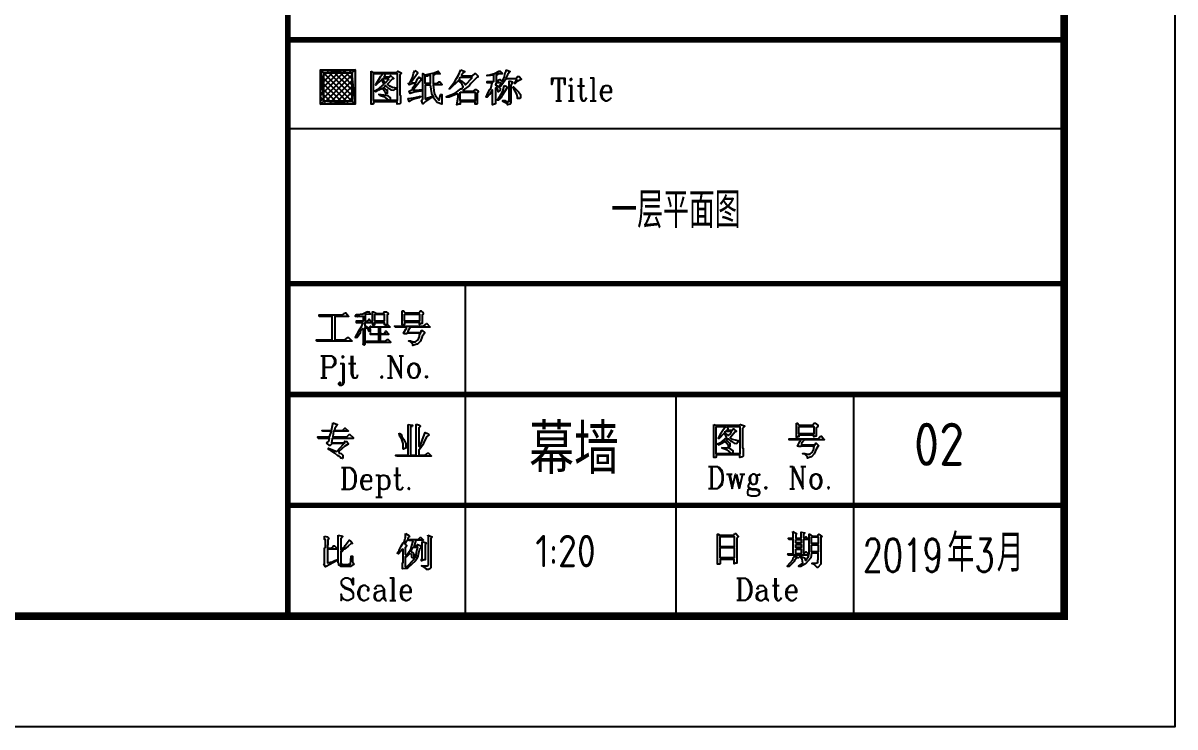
# Model space of a CAD drawing. Extents: x 74607 to 188346, y 27287 to 39167.
# Drawn here: x 114469 to 116547, y 27287 to 28558 of the extents above; entities that cross this region are included whole.
import ezdxf
from ezdxf.enums import TextEntityAlignment as Align

# ---------------------------------------------------------------- set-up
doc = ezdxf.new("R2010")
doc.units = 0
doc.header["$LTSCALE"] = 1000
doc.header["$MEASUREMENT"] = 0
doc.linetypes.add('DASHED2', pattern=[0.375, 0.25, -0.125])
doc.layers.add('DIM_LEAD', color=3, linetype='Continuous')
doc.layers.add('龙骨虚线', color=165, linetype='DASHED2')
doc.styles.add('_TCH_DIM', font='SIMPLEX', dxfattribs={"bigfont": 'GBCBIG'})
doc.styles.get("Standard").update_dxf_attribs({"font": 'gbenor.shx', "bigfont": 'gbcbig.shx'})
doc.styles.add('standard1', font='romans.shx', dxfattribs={"width": 0.8, "bigfont": 'hztxt.shx'})

# ---------------------------------------------------------------- blocks, each defined once
blk = doc.blocks.new('A1')
at = {"linetype": 'Continuous'}
for points in [[(-73.93, 59.3), (-76.75, 59.03), (-77.05, 59.3)], [(-76.75, 59.03), (-77.05, 59.3), (-76.75, 56.47)], [(-77.05, 59.3), (-76.75, 56.47), (-77.05, 56.18)], [(-74.22, 59.03), (-73.93, 59.3), (-76.75, 59.03)], [(-73.93, 56.18), (-74.22, 59.03), (-73.93, 59.3)], [(-74.22, 56.47), (-73.93, 56.18), (-74.22, 59.03)], [(-76.75, 56.47), (-77.05, 56.18), (-74.22, 56.47)], [(-77.05, 56.18), (-74.22, 56.47), (-73.93, 56.18)]]:
    blk.add_hatch(color=94, dxfattribs=at).paths.add_polyline_path(points)
at = {"color": 94, "linetype": 'Continuous'}
for p, q in [((-77.05, 56.47), (-74.35, 59.18)), ((-77.05, 56.97), (-74.85, 59.18)), ((-77.05, 57.45), (-75.32, 59.18)), ((-77.05, 57.95), (-75.82, 59.18)), ((-77.05, 58.47), (-76.32, 59.18)), ((-77.05, 58.97), (-76.85, 59.18)), ((-74.6, 56.35), (-77.05, 58.8)), ((-75.07, 56.35), (-77.05, 58.3)), ((-74.22, 56.47), (-76.93, 59.18)), ((-76.68, 56.35), (-74.22, 58.8)), ((-74.22, 56.97), (-76.43, 59.18)), ((-76.18, 56.35), (-74.22, 58.3)), ((-74.22, 57.5), (-75.93, 59.18)), ((-74.22, 57.95), (-75.4, 59.18)), ((-74.22, 58.47), (-74.9, 59.18)), ((-74.22, 58.97), (-74.4, 59.18)), ((-55.62, 58.54), (-55.62, 56.51)), ((-55.53, 58.54), (-55.53, 56.51)), ((-52.47, 58.54), (-52.47, 56.51)), ((-75.57, 56.35), (-77.05, 57.78)), ((-76.07, 56.35), (-77.05, 57.32)), ((-75.65, 56.35), (-74.22, 57.78)), ((-75.15, 56.35), (-74.22, 57.28)), ((-54.47, 57.86), (-54.47, 56.51)), ((-53.88, 57.86), (-53.25, 57.86)), ((-76.6, 56.35), (-77.05, 56.82)), ((-74.65, 56.35), (-74.22, 56.78)), ((-55.82, 56.51), (-55.32, 56.51)), ((-54.68, 56.51), (-54.18, 56.51)), ((-52.75, 56.51), (-52.2, 56.51)), ((-80, 54), (-10, 54)), ((-64, 40), (-64, 10)), ((-76.8, 33.5), (-76.8, 31.5)), ((-76.72, 33.5), (-76.72, 31.5)), ((-71, 33.5), (-70.7, 33.5)), ((-70.75, 33.5), (-70.75, 31.5)), ((-70.7, 33.5), (-69.78, 31.68)), ((-69.97, 33.5), (-69.57, 33.5)), ((-75.28, 32.8), (-74.95, 32.8)), ((-74.53, 32.8), (-73.88, 32.8)), ((-77.03, 31.5), (-76.47, 31.5)), ((-71, 31.5), (-70.55, 31.5)), ((-45, 30), (-45, 10)), ((-29, 30), (-29, 10)), ((-74.95, 23.4), (-74.95, 21.43)), ((-74.85, 23.4), (-74.85, 21.43)), ((-41.82, 23.5), (-41.82, 21.5)), ((-41.75, 23.5), (-41.75, 21.5)), ((-34.72, 23.5), (-34.43, 23.5)), ((-34.5, 23.5), (-34.5, 21.5)), ((-34.43, 23.5), (-33.55, 21.68)), ((-33.75, 23.5), (-33.28, 23.5)), ((-72.05, 22.72), (-71.72, 22.72)), ((-71.8, 22.72), (-71.8, 20.75)), ((-71.72, 22.72), (-71.72, 20.75)), ((-70.45, 22.72), (-69.82, 22.72)), ((-40.45, 22.82), (-39.93, 22.82)), ((-40.22, 22.82), (-39.93, 21.5)), ((-40.15, 22.82), (-39.93, 21.8)), ((-39.55, 22.82), (-39.3, 21.8)), ((-39, 22.82), (-39.3, 21.5)), ((-39.25, 22.82), (-38.8, 22.82)), ((-34.72, 21.5), (-34.3, 21.5)), ((-72.05, 20.75), (-71.5, 20.75)), ((-70.55, 13.43), (-70.55, 11.4)), ((-39.3, 13.43), (-39.3, 11.4)), ((-39.2, 13.43), (-39.2, 11.4)), ((-36.3, 12.75), (-35.7, 12.75)), ((-70.8, 11.4), (-70.25, 11.4)), ((-80, 10), (-10, 10))]:
    blk.add_line(p, q, dxfattribs=at)
blk.add_lwpolyline([(-841, 0), (-841, 594), (0, 594), (0, 0)], close=True, dxfattribs=at)
at = {"color": 94, "linetype": 'Continuous', "const_width": 0.7}
blk.add_lwpolyline([(-816, 10), (-816, 584), (-10, 584), (-10, 10)], close=True, dxfattribs=at)
at = {"color": 94, "linetype": 'Continuous', "const_width": 0.5}
for points in [[(-80, 10), (-80, 584)], [(-10, 10), (-10, 584)], [(-80, 62), (-10, 62)], [(-80, 40), (-10, 40)], [(-80, 30), (-10, 30)], [(-80, 20), (-10, 20)]]:
    blk.add_lwpolyline(points, dxfattribs=at)
at = {"color": 94, "linetype": 'Continuous'}
for points in [[(-73.93, 59.3), (-76.75, 59.03), (-77.05, 59.3), (-73.93, 59.3)], [(-76.75, 59.03), (-77.05, 59.3), (-76.75, 56.47), (-76.75, 59.03)], [(-77.05, 59.3), (-76.75, 56.47), (-77.05, 56.18), (-77.05, 59.3)], [(-74.22, 59.03), (-73.93, 59.3), (-76.75, 59.03), (-74.22, 59.03)], [(-73.93, 56.18), (-74.22, 59.03), (-73.93, 59.3), (-73.93, 56.18)], [(-68.55, 59.22), (-68.3, 59.05), (-68.32, 58.97), (-68.85, 58.2), (-68.75, 58.12), (-68.47, 58.12), (-68.3, 58.47), (-68.18, 58.62), (-67.93, 58.47), (-67.82, 58.5), (-67.82, 58.97), (-67.62, 58.85), (-66.8, 59.03), (-66.43, 59.18), (-66.25, 58.93), (-66.68, 58.93), (-66.78, 58.85), (-66.9, 58.85), (-66.9, 58.05), (-66.53, 58.05), (-66.35, 58.2), (-66.3, 58.2), (-66.1, 58), (-66.1, 57.93), (-66.9, 57.93), (-66.8, 57.2), (-66.68, 56.95), (-66.35, 56.55), (-66.22, 57.07), (-66.12, 57.07), (-66.12, 56.35), (-66.1, 56.18), (-66.53, 56.35), (-66.85, 56.78), (-66.85, 56.9), (-66.97, 56.9), (-67.03, 56.78), (-67.2, 56.72), (-67.57, 56.43), (-67.78, 56.22), (-67.82, 56.22), (-67.95, 56.53), (-67.82, 56.68), (-67.82, 57.5), (-67.82, 58.3), (-67.82, 58.43), (-67.95, 58.43), (-68.68, 57.53), (-68.68, 57.45), (-68.18, 57.45), (-68.12, 57.5), (-67.95, 57.5), (-68, 57.38), (-68.6, 57.28), (-68.97, 57.15), (-69.05, 57.38), (-68.75, 57.53), (-68.72, 57.7), (-68.5, 58), (-68.55, 58.05), (-68.72, 58.05), (-69.05, 57.93), (-69.15, 58.07), (-69.1, 58.07), (-68.93, 58.25), (-68.75, 58.6), (-68.68, 58.97), (-68.55, 59.22)], [(-64.4, 59.3), (-64.05, 59.15), (-64.15, 59.05), (-64.35, 58.8), (-64.28, 58.75), (-63.47, 58.75), (-63.35, 58.75), (-63.12, 58.97), (-63.07, 58.97), (-62.88, 58.75), (-62.88, 58.62), (-62.93, 58.62), (-63.5, 58.05), (-63.62, 57.88), (-64.2, 57.45), (-64.15, 57.38), (-63.3, 57.38), (-63.25, 57.38), (-63.07, 57.53), (-63.05, 57.53), (-62.82, 57.38), (-62.82, 57.28), (-62.93, 57.15), (-62.93, 56.35), (-62.93, 56.22), (-62.95, 56.18), (-63.12, 56.18), (-63.12, 56.4), (-63.97, 56.4), (-64.45, 56.4), (-64.45, 56.18), (-64.57, 56.18), (-64.75, 56.12), (-64.65, 56.82), (-64.65, 57.1), (-64.78, 57.1), (-65.45, 56.82), (-65.68, 56.82), (-65.68, 56.9), (-64.9, 57.2), (-64.4, 57.57), (-64.35, 57.57), (-64.2, 57.75), (-64.28, 58), (-64.6, 58.3), (-64.65, 58.3), (-65.38, 57.57), (-65.45, 57.57), (-64.95, 58.25), (-64.78, 58.5), (-64.6, 58.8), (-64.4, 59.3)], [(-60.32, 59.3), (-59.95, 59.15), (-60.05, 59.05), (-60.2, 58.85), (-60.3, 58.6), (-60.25, 58.5), (-59.4, 58.5), (-59.28, 58.68), (-59.15, 58.68), (-58.95, 58.47), (-58.95, 58.43), (-59.32, 58.25), (-59.35, 58.2), (-59.5, 58.05), (-59.57, 58.07), (-59.35, 58.43), (-59.4, 58.47), (-60.25, 58.47), (-60.3, 58.47), (-60.8, 57.82), (-60.88, 57.88), (-60.85, 57.93), (-60.72, 58.07), (-60.8, 58.12), (-61.22, 58.12), (-61.28, 57.93), (-60.97, 57.75), (-60.85, 57.65), (-60.85, 57.45), (-61.03, 57.32), (-61.05, 57.53), (-61.22, 57.7), (-61.28, 57.65), (-61.28, 56.82), (-61.28, 56.22), (-61.35, 56.18), (-61.53, 56.12), (-61.53, 56.95), (-61.53, 57.45), (-61.57, 57.5), (-61.82, 57.07), (-62.03, 56.82), (-62.12, 56.82), (-61.95, 57.2), (-61.78, 57.53), (-61.65, 57.7), (-61.57, 58.12), (-62.03, 58.12), (-62.03, 58.25), (-61.43, 58.25), (-61.43, 58.8), (-62.03, 58.75), (-62.03, 58.8), (-61.9, 58.8), (-61.35, 58.97), (-60.97, 59.18), (-60.85, 59.18), (-60.72, 59.05), (-60.68, 58.93), (-61.05, 58.93), (-61.1, 58.85), (-61.22, 58.85), (-61.22, 58.25), (-61.05, 58.25), (-60.97, 58.38), (-60.88, 58.43), (-60.68, 58.25), (-60.45, 58.62), (-60.43, 58.93), (-60.3, 59.18), (-60.32, 59.3)], [(-74.22, 56.47), (-73.93, 56.18), (-74.22, 59.03), (-74.22, 56.47)], [(-72.47, 59.18), (-72.28, 59.05), (-71.47, 59.05), (-70.62, 59.05), (-70.2, 59.05), (-70.07, 59.18), (-69.78, 59.03), (-69.78, 58.97), (-69.9, 58.8), (-69.9, 58), (-69.9, 57.15), (-69.9, 57.07), (-69.85, 56.97), (-69.85, 56.28), (-69.9, 56.22), (-70.15, 56.18), (-70.15, 56.4), (-70.95, 56.4), (-71.78, 56.4), (-72.28, 56.4), (-72.28, 56.22), (-72.32, 56.18), (-72.47, 56.18), (-72.47, 59.15), (-72.47, 59.18)], [(-72.28, 58.97), (-71.5, 58.97), (-71.5, 58.85), (-71.65, 58.68), (-71.9, 58.25), (-72.1, 57.93), (-72.03, 57.93), (-71.55, 58.38), (-71.35, 58), (-71.93, 57.5), (-72.15, 57.38), (-72.05, 57.32), (-71.78, 57.5), (-71.47, 57.65), (-71.22, 57.32), (-71.18, 57.15), (-71, 57.2), (-71, 57.45), (-71.1, 57.45), (-71.35, 57.7), (-71.18, 57.88), (-70.95, 57.65), (-70.93, 57.65), (-70.7, 57.5), (-70.45, 57.45), (-70.32, 57.57), (-70.15, 57.57), (-70.15, 56.78), (-70.15, 56.53), (-70.75, 56.53), (-70.8, 56.55), (-70.75, 56.6), (-70.75, 56.78), (-70.95, 56.95), (-71.12, 56.97), (-71.78, 57.07), (-71.68, 56.97), (-71.35, 56.9), (-70.93, 56.55), (-70.95, 56.53), (-71.78, 56.53), (-72.28, 56.53), (-72.28, 57.32), (-72.28, 58.12), (-72.28, 58.93), (-72.28, 58.97)], [(-71.47, 58.5), (-70.95, 58.5), (-70.93, 58.47), (-70.95, 58.38), (-71.18, 58.12), (-71.22, 58.12), (-71.47, 58.43), (-71.47, 58.5)], [(-71.22, 58.97), (-70.4, 58.97), (-70.15, 58.97), (-70.15, 58.12), (-70.15, 57.65), (-70.55, 57.7), (-70.8, 57.82), (-71, 58), (-70.57, 58.47), (-70.45, 58.5), (-70.7, 58.75), (-70.75, 58.75), (-70.82, 58.62), (-71.3, 58.62), (-71.22, 58.8), (-71.3, 58.93), (-71.22, 58.97)], [(-67.28, 58.8), (-67.15, 58.8), (-67.15, 58.05), (-67.62, 58.05), (-67.62, 58.75), (-67.38, 58.75), (-67.28, 58.8)], [(-64.4, 58.62), (-63.6, 58.62), (-63.43, 58.62), (-63.43, 58.5), (-63.97, 57.93), (-64.03, 58.05), (-64.28, 58.25), (-64.45, 58.3), (-64.53, 58.47), (-64.45, 58.6), (-64.4, 58.62)], [(-60.05, 58.3), (-59.75, 58.2), (-59.88, 57.88), (-59.88, 57.07), (-59.88, 56.28), (-59.95, 56.18), (-60.2, 56.12), (-60.2, 56.28), (-60.3, 56.28), (-60.6, 56.43), (-60.6, 56.53), (-60.43, 56.53), (-60.32, 56.43), (-60.05, 56.43), (-60.05, 57.28), (-60.05, 58.07), (-60.05, 58.25), (-60.05, 58.3)], [(-56.07, 58.54), (-56.18, 57.96), (-56.18, 58.54), (-55.03, 58.54), (-55.03, 57.96), (-55.07, 58.54)], [(-54.47, 58.54), (-54.55, 58.41), (-54.47, 58.34), (-54.4, 58.41), (-54.47, 58.54)], [(-53.62, 58.54), (-53.62, 56.89), (-53.55, 56.64), (-53.43, 56.51), (-53.25, 56.51), (-53.12, 56.64), (-53.03, 56.81)], [(-53.55, 58.54), (-53.55, 56.89), (-53.5, 56.64), (-53.43, 56.51)], [(-52.4, 56.51), (-52.4, 58.54), (-52.75, 58.54)], [(-67.62, 57.93), (-67.15, 57.93), (-67.03, 57.15), (-66.9, 56.95), (-66.97, 56.9)], [(-67.62, 57.93), (-67.62, 57.1), (-67.62, 56.68), (-67.53, 56.68), (-67.38, 56.78), (-67.03, 56.9), (-66.97, 56.9)], [(-64.45, 57.28), (-63.62, 57.28), (-63.12, 57.28), (-63.12, 56.53), (-63.97, 56.53), (-64.45, 56.53), (-64.45, 57.2), (-64.45, 57.28)], [(-60.5, 57.88), (-60.32, 57.82), (-60.2, 57.7), (-60.25, 57.65), (-60.68, 56.97), (-60.8, 56.78), (-61.03, 56.55), (-61.1, 56.55), (-60.88, 56.9), (-60.62, 57.38), (-60.5, 57.82), (-60.5, 57.88)], [(-59.7, 57.75), (-59.65, 57.75), (-59.2, 57.32), (-59.03, 57.07), (-59.03, 56.78), (-59.1, 56.72), (-59.28, 56.72), (-59.28, 56.82), (-59.35, 57.1), (-59.5, 57.38), (-59.7, 57.75)], [(-54.4, 56.51), (-54.4, 57.86), (-54.68, 57.86)], [(-51.72, 57.29), (-50.82, 57.29), (-50.82, 57.49), (-50.88, 57.66), (-50.95, 57.79), (-51.12, 57.86), (-51.35, 57.86), (-51.6, 57.79), (-51.72, 57.56), (-51.8, 57.29), (-51.8, 57.11), (-51.72, 56.81), (-51.6, 56.64), (-51.35, 56.51), (-51.22, 56.51), (-50.95, 56.64), (-50.82, 56.81)], [(-51.35, 57.86), (-51.5, 57.79), (-51.65, 57.56), (-51.72, 57.29), (-51.72, 57.11), (-51.65, 56.81), (-51.5, 56.64), (-51.35, 56.51)], [(-50.88, 57.29), (-50.88, 57.56), (-50.95, 57.79)], [(-76.75, 56.47), (-77.05, 56.18), (-74.22, 56.47), (-76.75, 56.47)], [(-77.05, 56.18), (-74.22, 56.47), (-73.93, 56.18), (-77.05, 56.18)], [(-68.07, 56.95), (-68, 56.9), (-68.18, 56.78), (-68.55, 56.68), (-68.88, 56.55), (-69.05, 56.43), (-69.15, 56.72), (-68.68, 56.78), (-68.12, 56.9), (-68.07, 56.95)], [(-72.82, 37.47), (-73.25, 37.25), (-73.75, 37.18), (-73.85, 37.18), (-73.93, 37.07), (-73.75, 37.05), (-73.68, 37.07), (-73.3, 37.07), (-73.2, 37.07), (-73.2, 36.62), (-73.85, 36.62), (-73.85, 36.5), (-73.3, 36.5), (-73.25, 36.45), (-73.45, 35.97), (-73.62, 35.7), (-73.93, 35.18), (-73.85, 35.15), (-73.75, 35.18), (-73.45, 35.6), (-73.43, 35.78), (-73.25, 35.95), (-73.2, 35.9), (-73.2, 35.1), (-73.2, 34.6), (-73.25, 34.55), (-73.12, 34.45), (-73.03, 34.55), (-73.03, 35.35), (-73.03, 35.97), (-73, 36.07), (-72.75, 35.85), (-72.75, 35.78), (-72.7, 35.7), (-72.53, 35.72), (-72.53, 35.9), (-73.03, 36.15), (-73.03, 36.5), (-72.35, 36.5), (-72.35, 36.28), (-72.22, 36.28), (-72.15, 36.32), (-72.15, 36.5), (-71.35, 36.5), (-71.3, 36.5), (-71.3, 36.32), (-71.18, 36.32), (-71.05, 36.32)], [(-72.88, 37.47), (-72.65, 37.47), (-72.65, 37.43), (-72.53, 37.25), (-73.03, 37.22), (-73.03, 36.62), (-72.82, 36.62), (-72.7, 36.7), (-72.65, 36.8), (-72.45, 36.53), (-72.35, 36.62), (-72.35, 37.43), (-72.35, 37.47), (-72.28, 37.47), (-71.97, 37.3), (-71.38, 37.3), (-71.3, 37.43), (-71.3, 37.47), (-71.12, 37.47), (-70.95, 37.3), (-70.95, 37.25), (-71.05, 37.18), (-71.05, 36.32), (-71, 36.32), (-70.8, 36.1), (-70.8, 36.07), (-71.6, 36.07), (-71.68, 36.07), (-71.68, 35.55), (-71.55, 35.47), (-71.35, 35.47), (-71.22, 35.55), (-71.18, 35.7), (-71.12, 35.7), (-70.93, 35.47), (-70.93, 35.4), (-71.68, 35.4), (-71.68, 34.8), (-71.18, 34.8), (-71, 34.97), (-70.95, 34.97), (-70.75, 34.75), (-70.75, 34.68), (-71.55, 34.68), (-72.35, 34.68), (-72.88, 34.68), (-72.88, 34.8), (-72.05, 34.8), (-71.8, 34.8), (-71.8, 35.4), (-72.53, 35.4), (-72.53, 35.53), (-72.35, 35.47), (-71.8, 35.47), (-71.8, 36.07), (-72.53, 36.07), (-72.6, 36.1), (-72.53, 36.15), (-72.47, 36.1), (-71.68, 36.1), (-71.22, 36.1), (-71.05, 36.28), (-71.05, 36.32)], [(-69.7, 37.55), (-69.57, 37.55), (-69.43, 37.38), (-68.6, 37.38), (-68.2, 37.38), (-68.05, 37.55), (-68, 37.55), (-67.78, 37.38), (-67.78, 37.25), (-67.88, 37.18), (-67.88, 36.4), (-67.95, 36.4), (-68.12, 36.32), (-68.12, 36.5), (-68.93, 36.5), (-69.47, 36.5), (-69.47, 36.32), (-69.53, 36.32), (-69.7, 36.28), (-69.7, 37.07), (-69.7, 37.47), (-69.7, 37.55)], [(-74.85, 37.38), (-74.78, 37.38), (-74.53, 37.07), (-74.53, 37.05), (-75.32, 37.05), (-75.75, 37.05), (-75.75, 36.25), (-75.75, 35.4), (-75.75, 34.93), (-74.95, 34.93), (-74.85, 34.93), (-74.6, 35.15), (-74.53, 35.15), (-74.22, 34.85), (-74.22, 34.8), (-77.35, 34.8), (-77.4, 34.85), (-77.4, 34.93), (-76.6, 34.93), (-76, 34.93), (-76, 35.72), (-76, 36.53), (-76, 37.05), (-76.8, 37.05), (-77.15, 37.05), (-77.18, 37.07), (-77.18, 37.18), (-76.38, 37.18), (-75.53, 37.18), (-75.07, 37.18), (-74.9, 37.3), (-74.85, 37.38)], [(-72.15, 37.25), (-71.35, 37.25), (-71.3, 37.25), (-71.3, 36.62), (-72.1, 36.62), (-72.15, 36.62), (-72.15, 37.22), (-72.15, 37.25)], [(-67.5, 36.4), (-67.45, 36.4), (-67.2, 36.1), (-67.2, 36.07), (-68, 36.07), (-68.8, 36.07), (-68.97, 36.07), (-69.18, 35.72), (-69.18, 35.6), (-68.38, 35.6), (-68, 35.6), (-67.95, 35.78), (-67.88, 35.78), (-67.65, 35.55), (-67.88, 35.22), (-68.05, 34.8), (-68.32, 34.55), (-68.38, 34.55), (-68.72, 34.43), (-68.72, 34.55), (-68.93, 34.75), (-69.1, 34.8), (-69.1, 34.85), (-68.93, 34.85), (-68.72, 34.75), (-68.5, 34.75), (-68.43, 34.8), (-68.25, 34.93), (-68.12, 35.22), (-68.12, 35.4), (-68.05, 35.47), (-68.12, 35.53), (-68.93, 35.53), (-69.28, 35.53), (-69.3, 35.47), (-69.47, 35.47), (-69.57, 35.53), (-69.35, 35.9), (-69.3, 35.97), (-69.35, 36.07), (-70.2, 36.07), (-70.28, 36.07), (-70.38, 36.15), (-67.75, 36.15), (-67.57, 36.32), (-67.5, 36.4)], [(-69.47, 37.25), (-68.68, 37.25), (-68.12, 37.25), (-68.12, 36.62), (-68.93, 36.62), (-69.47, 36.62), (-69.47, 37.22), (-69.47, 37.25)], [(-77.03, 33.5), (-76.07, 33.5), (-75.88, 33.4), (-75.78, 33.32), (-75.7, 33.1), (-75.7, 32.8), (-75.78, 32.65), (-75.88, 32.55), (-76.07, 32.43), (-76.72, 32.43)], [(-76.07, 33.5), (-75.95, 33.4), (-75.88, 33.32), (-75.78, 33.1), (-75.78, 32.8), (-75.88, 32.65), (-75.95, 32.55), (-76.07, 32.43)], [(-75.03, 33.5), (-75.1, 33.4), (-75.03, 33.32), (-74.95, 33.4), (-75.03, 33.5)], [(-74.28, 33.5), (-74.28, 31.88), (-74.18, 31.57), (-74.05, 31.5), (-73.88, 31.5), (-73.75, 31.57), (-73.68, 31.8)], [(-74.18, 33.5), (-74.18, 31.88), (-74.12, 31.57), (-74.05, 31.5)], [(-70.7, 33.32), (-69.78, 31.5), (-69.78, 33.5)], [(-74.95, 32.8), (-74.95, 31.12), (-75.03, 30.9), (-75.2, 30.82), (-75.32, 30.82), (-75.4, 30.9), (-75.4, 31.03), (-75.32, 31.12), (-75.28, 31.03), (-75.32, 30.9)], [(-75.03, 32.8), (-75.03, 31.12), (-75.1, 30.9), (-75.2, 30.82)], [(-68.72, 32.8), (-68.93, 32.72), (-69.1, 32.55), (-69.18, 32.25), (-69.18, 32.05), (-69.1, 31.8), (-68.93, 31.57), (-68.72, 31.5), (-68.55, 31.5), (-68.32, 31.57), (-68.18, 31.8), (-68.07, 32.05), (-68.07, 32.25), (-68.18, 32.55), (-68.32, 32.72), (-68.55, 32.8), (-68.72, 32.8), (-68.85, 32.72), (-69.03, 32.55), (-69.1, 32.25), (-69.1, 32.05), (-69.03, 31.8), (-68.85, 31.57), (-68.72, 31.5)], [(-68.55, 31.5), (-68.43, 31.57), (-68.25, 31.8), (-68.18, 32.05), (-68.18, 32.25), (-68.25, 32.55), (-68.43, 32.72), (-68.55, 32.8)], [(-71.5, 31.68), (-71.6, 31.57), (-71.5, 31.5), (-71.47, 31.57), (-71.5, 31.68)], [(-67.5, 31.68), (-67.57, 31.57), (-67.5, 31.5), (-67.4, 31.57), (-67.5, 31.68)], [(-75.93, 27.43), (-75.53, 27.3), (-75.75, 26.93), (-75.78, 26.85), (-75.75, 26.75), (-75.07, 26.75), (-74.85, 26.97), (-74.82, 26.97), (-74.55, 26.72), (-74.55, 26.68), (-75.38, 26.68), (-75.88, 26.68), (-75.95, 26.2), (-75.93, 26.18), (-75.07, 26.18), (-74.68, 26.18), (-74.47, 26.38), (-74.4, 26.38), (-74.1, 26.12), (-74.1, 26.03), (-74.95, 26.03), (-75.75, 26.03), (-76, 26.03), (-76.07, 25.65), (-75.22, 25.65), (-74.85, 25.65), (-74.85, 25.78), (-74.68, 25.75), (-74.55, 25.57), (-74.55, 25.53), (-74.85, 25.35), (-75.4, 24.85), (-75.38, 24.72), (-75.2, 24.68), (-75.03, 24.53), (-75.03, 24.25), (-75.07, 24.22), (-75.22, 24.25), (-75.22, 24.3), (-75.4, 24.47), (-75.5, 24.47), (-75.75, 24.72), (-76, 24.85), (-76.25, 25.03), (-76.32, 25.03), (-76.32, 25.15), (-75.57, 24.85), (-74.97, 25.53), (-75.03, 25.57), (-75.88, 25.57), (-76, 25.57), (-76.18, 25.4), (-76.25, 25.4), (-76.47, 25.62), (-76.47, 25.65), (-76.3, 25.78), (-76.25, 26.03), (-77.05, 26.03), (-77.22, 26.03), (-77.28, 26.12), (-77.28, 26.18), (-76.47, 26.18), (-76.25, 26.18), (-76.07, 26.68), (-76.85, 26.68), (-76.9, 26.72), (-76.9, 26.75), (-76.07, 26.75), (-75.93, 27.35), (-75.93, 27.43)], [(-69.15, 27.3), (-68.75, 27.22), (-68.8, 27.1), (-68.93, 27.1), (-68.93, 24.53), (-68.43, 24.53), (-68.43, 27.3), (-68.3, 27.3), (-68.12, 27.22), (-68.05, 27.15), (-68.2, 26.97), (-68.2, 26.18), (-68.2, 25.35), (-68.12, 25.28), (-68, 25.53), (-67.75, 26.18), (-67.62, 26.57), (-67.32, 26.45), (-67.28, 26.32), (-67.45, 26.2), (-67.62, 25.95), (-67.75, 25.62), (-67.82, 25.45), (-68, 25.2), (-68.2, 24.97), (-68.2, 24.53), (-67.62, 24.53), (-67.38, 24.72), (-67.32, 24.72), (-67.07, 24.47), (-67.07, 24.43), (-70.15, 24.43), (-70.25, 24.47), (-70.25, 24.53), (-69.4, 24.53), (-69.15, 24.53), (-69.15, 27.28), (-69.15, 27.3)], [(-41.57, 27.3), (-41.38, 27.22), (-40.57, 27.22), (-39.72, 27.22), (-39.3, 27.22), (-39.18, 27.3), (-38.82, 27.18), (-38.82, 27.1), (-39, 26.93), (-39, 26.12), (-39, 25.32), (-39, 25.2), (-38.95, 25.15), (-38.95, 24.43), (-39, 24.38), (-39.25, 24.3), (-39.25, 24.55), (-40.05, 24.55), (-40.85, 24.55), (-41.38, 24.55), (-41.38, 24.38), (-41.4, 24.3), (-41.57, 24.3), (-41.57, 27.28), (-41.57, 27.3)], [(-41.38, 27.1), (-40.6, 27.1), (-40.6, 27), (-40.7, 26.85), (-41, 26.38), (-41.2, 26.07), (-41.07, 26.07), (-40.65, 26.5), (-40.45, 26.12), (-41.03, 25.62), (-41.25, 25.53), (-41.15, 25.45), (-40.85, 25.62), (-40.57, 25.78), (-40.3, 25.45), (-40.28, 25.32), (-40.1, 25.35), (-40.1, 25.57), (-40.15, 25.57), (-40.45, 25.88), (-40.28, 26), (-40.05, 25.78), (-40.03, 25.78), (-39.75, 25.62), (-39.55, 25.57), (-39.38, 25.75), (-39.25, 25.75), (-39.25, 24.93), (-39.25, 24.65), (-39.85, 24.65), (-39.9, 24.68), (-39.85, 24.78), (-39.85, 24.93), (-40.05, 25.07), (-40.22, 25.15), (-40.85, 25.2), (-40.78, 25.15), (-40.45, 25.03), (-40.03, 24.68), (-40.05, 24.65), (-40.85, 24.65), (-41.38, 24.65), (-41.38, 25.45), (-41.38, 26.3), (-41.38, 27.05), (-41.38, 27.1)], [(-40.3, 27.1), (-39.5, 27.1), (-39.25, 27.1), (-39.25, 26.3), (-39.25, 25.78), (-39.62, 25.88), (-39.9, 25.95), (-40.1, 26.12), (-39.68, 26.62), (-39.55, 26.68), (-39.75, 26.88), (-39.85, 26.88), (-39.93, 26.75), (-40.4, 26.75), (-40.3, 26.93), (-40.4, 27.05), (-40.3, 27.1)], [(-34.12, 27.4), (-34.05, 27.4), (-33.88, 27.22), (-33.07, 27.22), (-32.7, 27.22), (-32.53, 27.4), (-32.45, 27.4), (-32.22, 27.22), (-32.22, 27.1), (-32.35, 27), (-32.35, 26.25), (-32.4, 26.25), (-32.57, 26.18), (-32.57, 26.32), (-33.38, 26.32), (-33.93, 26.32), (-33.93, 26.18), (-34, 26.18), (-34.12, 26.12), (-34.12, 26.93), (-34.12, 27.3), (-34.12, 27.4)], [(-33.93, 27.1), (-33.12, 27.1), (-32.57, 27.1), (-32.57, 26.45), (-33.38, 26.45), (-33.93, 26.45), (-33.93, 27.05), (-33.93, 27.1)], [(-69.95, 26.5), (-69.78, 26.38), (-69.72, 26.2), (-69.53, 25.95), (-69.35, 25.57), (-69.35, 25.15), (-69.4, 25.15), (-69.57, 25.07), (-69.6, 25.15), (-69.6, 25.57), (-69.72, 25.95), (-69.9, 26.2), (-69.95, 26.45), (-69.95, 26.5)], [(-40.57, 26.68), (-40.05, 26.68), (-40.03, 26.62), (-40.05, 26.5), (-40.28, 26.3), (-40.3, 26.3), (-40.57, 26.55), (-40.57, 26.68)], [(-31.97, 26.25), (-31.88, 26.25), (-31.62, 25.95), (-31.62, 25.9), (-32.45, 25.9), (-33.28, 25.9), (-33.45, 25.9), (-33.68, 25.57), (-33.68, 25.45), (-32.82, 25.45), (-32.45, 25.45), (-32.4, 25.62), (-32.35, 25.62), (-32.15, 25.4), (-32.35, 25.07), (-32.53, 24.65), (-32.78, 24.38), (-32.82, 24.38), (-33.15, 24.25), (-33.15, 24.38), (-33.38, 24.6), (-33.55, 24.65), (-33.55, 24.68), (-33.38, 24.68), (-33.15, 24.6), (-32.95, 24.6), (-32.9, 24.65), (-32.72, 24.78), (-32.57, 25.07), (-32.57, 25.22), (-32.53, 25.32), (-32.57, 25.35), (-33.38, 25.35), (-33.7, 25.35), (-33.75, 25.32), (-33.93, 25.32), (-34.05, 25.35), (-33.82, 25.75), (-33.75, 25.88), (-33.82, 25.9), (-34.65, 25.9), (-34.78, 25.9), (-34.8, 26), (-32.18, 26), (-32.03, 26.18), (-31.97, 26.25)], [(-75.15, 23.4), (-74.4, 23.4), (-74.18, 23.32), (-74, 23.12), (-73.97, 22.95), (-73.88, 22.65), (-73.88, 22.18), (-73.97, 21.9), (-74, 21.68), (-74.18, 21.5), (-74.4, 21.43), (-75.15, 21.43)], [(-74.4, 23.4), (-74.28, 23.32), (-74.1, 23.12), (-74, 22.95), (-73.97, 22.65), (-73.97, 22.18), (-74, 21.9), (-74.1, 21.68), (-74.28, 21.5), (-74.4, 21.43)], [(-70.2, 23.4), (-70.2, 21.8), (-70.15, 21.5), (-69.97, 21.43), (-69.82, 21.43), (-69.7, 21.5), (-69.6, 21.68)], [(-70.15, 23.4), (-70.15, 21.8), (-70.07, 21.5), (-69.97, 21.43)], [(-42.05, 23.5), (-41.28, 23.5), (-41.07, 23.4), (-40.9, 23.2), (-40.82, 23.03), (-40.78, 22.72), (-40.78, 22.28), (-40.82, 21.97), (-40.9, 21.8), (-41.07, 21.6), (-41.28, 21.5), (-42.05, 21.5)], [(-41.28, 23.5), (-41.15, 23.4), (-41, 23.2), (-40.9, 23.03), (-40.82, 22.72), (-40.82, 22.28), (-40.9, 21.97), (-41, 21.8), (-41.15, 21.6), (-41.28, 21.5)], [(-34.43, 23.32), (-33.55, 21.5), (-33.55, 23.5)], [(-73.32, 22.18), (-72.45, 22.18), (-72.45, 22.35), (-72.47, 22.57), (-72.57, 22.65), (-72.75, 22.72), (-72.95, 22.72), (-73.2, 22.65), (-73.32, 22.45), (-73.43, 22.18), (-73.43, 21.97), (-73.32, 21.68), (-73.2, 21.5), (-72.95, 21.43), (-72.82, 21.43), (-72.57, 21.5), (-72.45, 21.68)], [(-72.95, 22.72), (-73.12, 22.65), (-73.25, 22.45), (-73.32, 22.18), (-73.32, 21.97), (-73.25, 21.68), (-73.12, 21.5), (-72.95, 21.43)], [(-72.47, 22.18), (-72.47, 22.45), (-72.57, 22.65)], [(-71.72, 22.45), (-71.6, 22.65), (-71.43, 22.72), (-71.3, 22.72), (-71.05, 22.65), (-70.93, 22.45), (-70.82, 22.18), (-70.82, 21.97), (-70.93, 21.68), (-71.05, 21.5), (-71.3, 21.43), (-71.43, 21.43), (-71.6, 21.5), (-71.72, 21.68)], [(-71.3, 22.72), (-71.12, 22.65), (-70.95, 22.45), (-70.93, 22.18), (-70.93, 21.97), (-70.95, 21.68), (-71.12, 21.5), (-71.3, 21.43)], [(-39.93, 21.5), (-39.62, 22.82), (-39.3, 21.5)], [(-38.32, 22.05), (-38.4, 21.97), (-38.5, 21.8), (-38.5, 21.68), (-38.4, 21.5), (-38.15, 21.43), (-37.78, 21.43), (-37.55, 21.3), (-37.47, 21.2)], [(-38.1, 22.82), (-38.22, 22.72), (-38.32, 22.65), (-38.4, 22.45), (-38.4, 22.28), (-38.32, 22.05), (-38.22, 21.97), (-38.1, 21.9), (-37.95, 21.9), (-37.78, 21.97), (-37.72, 22.05), (-37.65, 22.28), (-37.65, 22.45), (-37.72, 22.65), (-37.78, 22.72), (-37.95, 22.82), (-38.1, 22.82)], [(-38.22, 22.72), (-38.32, 22.57), (-38.32, 22.18), (-38.22, 21.97)], [(-37.78, 21.97), (-37.72, 22.18), (-37.72, 22.57), (-37.78, 22.72)], [(-37.72, 22.65), (-37.65, 22.72), (-37.47, 22.82), (-37.47, 22.72), (-37.65, 22.72)], [(-32.45, 22.82), (-32.7, 22.72), (-32.82, 22.57), (-32.9, 22.28), (-32.9, 22.05), (-32.82, 21.8), (-32.7, 21.6), (-32.45, 21.5), (-32.3, 21.5), (-32.05, 21.6), (-31.93, 21.8), (-31.85, 22.05), (-31.85, 22.28), (-31.93, 22.57), (-32.05, 22.72), (-32.3, 22.82), (-32.45, 22.82), (-32.6, 22.72), (-32.78, 22.57), (-32.82, 22.28), (-32.82, 22.05), (-32.78, 21.8), (-32.6, 21.6), (-32.45, 21.5)], [(-32.3, 21.5), (-32.15, 21.6), (-32.03, 21.8), (-31.93, 22.05), (-31.93, 22.28), (-32.03, 22.57), (-32.15, 22.72), (-32.3, 22.82)], [(-69.05, 21.6), (-69.15, 21.5), (-69.05, 21.43), (-69.03, 21.5), (-69.05, 21.6)], [(-38.5, 21.68), (-38.4, 21.6), (-38.15, 21.5), (-37.78, 21.5), (-37.55, 21.43), (-37.47, 21.2), (-37.47, 21.12), (-37.55, 20.93), (-37.78, 20.82), (-38.22, 20.82), (-38.5, 20.93), (-38.53, 21.12), (-38.53, 21.2), (-38.5, 21.43), (-38.22, 21.5)], [(-36.88, 21.68), (-36.97, 21.6), (-36.88, 21.5), (-36.8, 21.6), (-36.88, 21.68)], [(-31.25, 21.68), (-31.3, 21.6), (-31.25, 21.5), (-31.18, 21.6), (-31.25, 21.68)], [(-76.68, 17.22), (-76.43, 17.15), (-76.3, 17.05), (-76.38, 16.9), (-76.38, 16.47), (-76.43, 16.38), (-76.43, 16.12), (-76.05, 16.12), (-75.95, 16.22), (-75.88, 16.35), (-75.78, 16.35), (-75.57, 16.12), (-75.57, 16.05), (-76.38, 16.05), (-76.43, 16.05), (-76.43, 15.25), (-76.43, 14.82), (-76, 14.9), (-75.75, 15.03), (-75.57, 15.07), (-75.62, 15), (-75.88, 14.85), (-76.55, 14.47), (-76.6, 14.45), (-76.75, 14.7), (-76.68, 14.7), (-76.68, 15.55), (-76.68, 16.12), (-76.6, 16.18), (-76.6, 16.9), (-76.68, 16.93), (-76.68, 17.15), (-76.68, 17.22)], [(-75.45, 17.32), (-75.07, 17.22), (-75.07, 17.15), (-75.22, 16.97), (-75.22, 16.18), (-75.22, 16), (-75.2, 15.95), (-75.07, 16.12), (-74.9, 16.22), (-74.85, 16.3), (-74.82, 16.38), (-74.47, 16.85), (-74.35, 16.78), (-74.28, 16.72), (-74.18, 16.55), (-74.3, 16.55), (-74.55, 16.3), (-74.9, 16.05), (-74.97, 16), (-75.1, 15.82), (-75.22, 15.82), (-75.22, 15.03), (-75.22, 14.7), (-75.07, 14.7), (-75.03, 14.65), (-74.55, 14.65), (-74.53, 14.7), (-74.35, 14.7), (-74.28, 15.4), (-74.18, 15.4), (-74.18, 14.9), (-74.05, 14.72), (-74.05, 14.7), (-74.35, 14.47), (-75.2, 14.47), (-75.22, 14.47), (-75.28, 14.53), (-75.4, 14.6), (-75.4, 14.72), (-75.45, 14.82), (-75.45, 15.62), (-75.45, 16.47), (-75.45, 17.28), (-75.45, 17.32)], [(-69.4, 17.45), (-69.1, 17.28), (-69.03, 17.22), (-69.05, 17.15), (-69.18, 17.05), (-69.18, 16.93), (-68.32, 16.93), (-68.25, 16.93), (-68.07, 17.1), (-68, 17.1), (-67.78, 16.9), (-67.78, 16.85), (-68.5, 16.85), (-68.5, 16.72), (-68.62, 16.35), (-68.3, 16.35), (-68.3, 16.47), (-68.07, 16.38), (-67.95, 16.22), (-68.12, 16.05), (-68.25, 15.57), (-68.32, 15.25), (-68.5, 15), (-69.18, 14.35), (-69.28, 14.3), (-69.65, 14.28), (-69.65, 14.82), (-69.6, 14.85), (-69.6, 15.68), (-69.6, 16), (-69.65, 16.05), (-70.03, 15.62), (-70.15, 15.68), (-69.95, 15.93), (-69.95, 15.95), (-69.78, 16.3), (-69.6, 16.6), (-69.47, 16.78), (-69.43, 17.05), (-69.4, 17.1), (-69.4, 17.35), (-69.4, 17.45)], [(-69.22, 16.9), (-69.1, 16.85), (-68.8, 16.85), (-68.72, 16.78), (-68.85, 16.38), (-68.93, 16), (-69.05, 15.8), (-69.3, 15.45), (-69.4, 15.55), (-69.4, 16.22), (-69.28, 16.38), (-69.43, 16.5), (-69.3, 16.78), (-69.22, 16.9)], [(-67.38, 17.32), (-66.97, 17.15), (-67.1, 16.97), (-67.1, 14.35), (-67.2, 14.28), (-67.32, 14.22), (-67.5, 14.22), (-67.5, 14.28), (-67.78, 14.47), (-67.93, 14.53), (-67.4, 14.53), (-67.32, 14.65), (-67.32, 17.22), (-67.38, 17.28), (-67.38, 17.32)], [(-67.88, 16.72), (-67.53, 16.6), (-67.62, 16.47), (-67.62, 15.62), (-67.62, 15.07), (-67.7, 15.07), (-67.93, 15), (-67.93, 15.15), (-67.88, 15.2), (-67.88, 16), (-67.88, 16.68), (-67.88, 16.72)], [(-39.68, 17.47), (-39.6, 17.47), (-39.38, 17.22), (-39.38, 17.15), (-39.5, 17.03), (-39.5, 16.22), (-39.5, 15.4), (-39.5, 14.78), (-39.6, 14.78), (-39.75, 14.72), (-39.75, 15.12), (-40.6, 15.12), (-41, 15.12), (-41, 14.72), (-41.03, 14.72), (-41.07, 14.7), (-41.25, 14.7), (-41.25, 17.4), (-41.2, 17.4), (-41.03, 17.32), (-40.22, 17.32), (-39.8, 17.32), (-39.72, 17.4), (-39.68, 17.47)], [(-41, 17.2), (-40.15, 17.2), (-39.75, 17.2), (-39.75, 16.38), (-39.75, 16.25), (-40.6, 16.25), (-41, 16.25), (-41, 17.1), (-41, 17.15), (-41, 17.2)], [(-34.47, 17.65), (-34.12, 17.47), (-34.18, 17.35), (-34.18, 17.03), (-33.7, 17.03), (-33.7, 17.57), (-33.38, 17.53), (-33.5, 17.35), (-33.5, 17.1), (-33.4, 17.03), (-33.25, 17.15), (-33.12, 16.97), (-33.12, 16.93), (-33.5, 16.93), (-33.5, 16.1), (-33.5, 15.7), (-33.4, 15.68), (-33.25, 15.8), (-33.03, 15.55), (-33, 15.62), (-33, 16.43), (-33, 17.22), (-33, 17.4), (-32.95, 17.4), (-32.72, 17.22), (-32.28, 17.22), (-32.18, 17.35), (-32.1, 17.4), (-32.03, 17.35), (-31.85, 17.2), (-31.85, 17.15), (-31.93, 17.15), (-31.93, 16.35), (-31.93, 15.5), (-31.93, 14.7), (-32.22, 14.4), (-32.28, 14.4), (-32.57, 14.7), (-32.6, 14.7), (-32.72, 14.72), (-32.72, 14.78), (-32.4, 14.78), (-32.22, 14.85), (-32.22, 15.07), (-32.18, 15.12), (-32.18, 15.68), (-32.78, 15.68), (-32.85, 15.25), (-33.32, 14.72), (-33.75, 14.47), (-33.93, 14.47), (-33.93, 14.53), (-33.55, 14.78), (-33.62, 15.15), (-33.8, 15.32), (-33.8, 15.4), (-33.57, 15.32), (-33.4, 15.25), (-33.32, 15.03), (-33.12, 15.28), (-33.03, 15.45), (-33.12, 15.5), (-33.93, 15.5), (-34.72, 15.5), (-34.85, 15.5), (-34.9, 15.62), (-34.43, 15.62), (-34.43, 16.43), (-34.43, 16.93), (-34.8, 16.93), (-34.85, 16.97), (-34.85, 17.03), (-34.43, 17.03), (-34.43, 17.53), (-34.47, 17.57), (-34.47, 17.65)], [(-34.18, 16.93), (-33.7, 16.93), (-33.7, 16.6), (-34.18, 16.6), (-34.18, 16.85), (-34.18, 16.93)], [(-32.78, 17.15), (-32.18, 17.15), (-32.18, 16.55), (-32.78, 16.55), (-32.78, 17.1), (-32.78, 17.15)], [(-68.93, 15.68), (-68.85, 15.55), (-68.85, 15.38), (-68.8, 15.28), (-68.62, 15.25), (-68.68, 15.07), (-69.28, 14.45), (-69.4, 14.45), (-69.4, 15.25), (-69.4, 15.38), (-69.28, 15.38), (-69.03, 15.62), (-68.93, 15.68)], [(-68.72, 16.22), (-68.32, 16.22), (-68.43, 15.75), (-68.5, 15.28), (-68.62, 15.28), (-68.62, 15.57), (-68.68, 15.68), (-68.85, 15.82), (-68.85, 15.95), (-68.72, 16.18), (-68.72, 16.22)], [(-41, 16.18), (-40.15, 16.18), (-39.75, 16.18), (-39.75, 15.32), (-39.75, 15.25), (-40.6, 15.25), (-41, 15.25), (-41, 16.05), (-41, 16.1), (-41, 16.18)], [(-34.18, 16.47), (-33.7, 16.47), (-33.7, 16.18), (-34.18, 16.18), (-34.18, 16.43), (-34.18, 16.47)], [(-34.18, 16.05), (-33.7, 16.05), (-33.7, 15.62), (-34.18, 15.62), (-34.18, 16), (-34.18, 16.05)], [(-32.78, 16.43), (-32.18, 16.43), (-32.18, 15.8), (-32.78, 15.8), (-32.78, 16.38), (-32.78, 16.43)], [(-34.3, 15.4), (-34.05, 15.32), (-33.95, 15.25), (-34.1, 15.25), (-34.3, 15.03), (-34.3, 14.95), (-34.8, 14.47), (-34.93, 14.47), (-34.93, 14.53), (-34.47, 15.07), (-34.43, 15.25), (-34.3, 15.4)], [(-74.22, 13.12), (-74.12, 13.43), (-74.12, 12.82), (-74.22, 13.12), (-74.35, 13.3), (-74.6, 13.43), (-74.82, 13.43), (-75.03, 13.3), (-75.2, 13.12), (-75.2, 12.93), (-75.1, 12.75), (-75.03, 12.65), (-74.9, 12.53), (-74.43, 12.38), (-74.28, 12.28), (-74.12, 12.07)], [(-75.2, 12.93), (-75.03, 12.75), (-74.9, 12.65), (-74.43, 12.45), (-74.28, 12.38), (-74.22, 12.28), (-74.12, 12.07), (-74.12, 11.68), (-74.28, 11.53), (-74.53, 11.4), (-74.72, 11.4), (-74.97, 11.53), (-75.1, 11.68), (-75.2, 11.97), (-75.2, 11.4), (-75.1, 11.68)], [(-72.75, 12.45), (-72.82, 12.38), (-72.75, 12.28), (-72.7, 12.38), (-72.7, 12.45), (-72.82, 12.65), (-73, 12.75), (-73.2, 12.75), (-73.45, 12.65), (-73.57, 12.45), (-73.68, 12.15), (-73.68, 11.97), (-73.57, 11.68), (-73.45, 11.53), (-73.2, 11.4), (-73.07, 11.4), (-72.82, 11.53), (-72.7, 11.68)], [(-73.2, 12.75), (-73.38, 12.65), (-73.5, 12.45), (-73.57, 12.15), (-73.57, 11.97), (-73.5, 11.68), (-73.38, 11.53), (-73.2, 11.4)], [(-72.05, 12.53), (-72.05, 12.45), (-72.15, 12.45), (-72.15, 12.53), (-72.05, 12.65), (-71.93, 12.75), (-71.6, 12.75), (-71.47, 12.65), (-71.38, 12.53), (-71.3, 12.38), (-71.3, 11.68), (-71.22, 11.53), (-71.18, 11.4)], [(-71.38, 12.53), (-71.38, 11.68), (-71.3, 11.53), (-71.18, 11.4), (-71.1, 11.4)], [(-70.45, 11.4), (-70.45, 13.43), (-70.8, 13.43)], [(-69.78, 12.15), (-68.88, 12.15), (-68.88, 12.38), (-68.93, 12.53), (-69.03, 12.65), (-69.18, 12.75), (-69.4, 12.75), (-69.65, 12.65), (-69.78, 12.45), (-69.85, 12.15), (-69.85, 11.97), (-69.78, 11.68), (-69.65, 11.53), (-69.4, 11.4), (-69.28, 11.4), (-69.03, 11.53), (-68.88, 11.68)], [(-69.4, 12.75), (-69.57, 12.65), (-69.7, 12.45), (-69.78, 12.15), (-69.78, 11.97), (-69.7, 11.68), (-69.57, 11.53), (-69.4, 11.4)], [(-68.93, 12.15), (-68.93, 12.45), (-69.03, 12.65)], [(-39.5, 13.43), (-38.75, 13.43), (-38.53, 13.3), (-38.38, 13.12), (-38.28, 12.93), (-38.2, 12.65), (-38.2, 12.15), (-38.28, 11.9), (-38.38, 11.68), (-38.53, 11.53), (-38.75, 11.4), (-39.5, 11.4)], [(-38.75, 13.43), (-38.57, 13.3), (-38.45, 13.12), (-38.38, 12.93), (-38.28, 12.65), (-38.28, 12.15), (-38.38, 11.9), (-38.45, 11.68), (-38.57, 11.53), (-38.75, 11.4)], [(-37.6, 12.53), (-37.6, 12.45), (-37.68, 12.45), (-37.68, 12.53), (-37.6, 12.65), (-37.43, 12.75), (-37.12, 12.75), (-37, 12.65), (-36.93, 12.53), (-36.85, 12.38), (-36.85, 11.68), (-36.75, 11.53), (-36.68, 11.4)], [(-36.93, 12.53), (-36.93, 11.68), (-36.85, 11.53), (-36.68, 11.4), (-36.62, 11.4)], [(-36.07, 13.43), (-36.07, 11.78), (-36, 11.53), (-35.88, 11.4), (-35.7, 11.4), (-35.53, 11.53), (-35.47, 11.68)], [(-36, 13.43), (-36, 11.78), (-35.9, 11.53), (-35.88, 11.4)], [(-35.03, 12.15), (-34.1, 12.15), (-34.1, 12.38), (-34.18, 12.53), (-34.25, 12.65), (-34.38, 12.75), (-34.65, 12.75), (-34.85, 12.65), (-35.03, 12.45), (-35.1, 12.15), (-35.1, 11.97), (-35.03, 11.68), (-34.85, 11.53), (-34.65, 11.4), (-34.47, 11.4), (-34.25, 11.53), (-34.1, 11.68)], [(-34.65, 12.75), (-34.78, 12.65), (-34.93, 12.45), (-35.03, 12.15), (-35.03, 11.97), (-34.93, 11.68), (-34.78, 11.53), (-34.65, 11.4)], [(-34.18, 12.15), (-34.18, 12.45), (-34.25, 12.65)], [(-71.38, 12.38), (-71.47, 12.28), (-71.93, 12.15), (-72.15, 12.07), (-72.22, 11.9), (-72.22, 11.68), (-72.15, 11.53), (-71.93, 11.4), (-71.68, 11.4), (-71.55, 11.53), (-71.38, 11.68)], [(-71.93, 12.15), (-72.05, 12.07), (-72.15, 11.9), (-72.15, 11.68), (-72.05, 11.53), (-71.93, 11.4)], [(-36.93, 12.38), (-37, 12.28), (-37.43, 12.15), (-37.68, 12.07), (-37.78, 11.9), (-37.78, 11.68), (-37.68, 11.53), (-37.43, 11.4), (-37.22, 11.4), (-37.05, 11.53), (-36.93, 11.68)], [(-37.43, 12.15), (-37.6, 12.07), (-37.68, 11.9), (-37.68, 11.68), (-37.6, 11.53), (-37.43, 11.4)]]:
    blk.add_lwpolyline(points, dxfattribs=at)
at = {"color": 94, "linetype": 'Continuous', "style": 'standard1', "width": 0.9}
blk.add_text('幕墙', height=4.5, dxfattribs=at).set_placement((-54.19, 22.82), align=Align.CENTER)
at = {"color": 0, "linetype": 'ByBlock', "lineweight": -2}
blk.add_attdef('001', text='', height=3.89, dxfattribs=at).set_placement((-21.27, 23.56), align=Align.CENTER)
at = {"layer": 'DIM_LEAD', "color": 7, "linetype": 'Continuous', "style": '_TCH_DIM'}
for s, p in [('年', (-20.54, 14.01)), ('月', (-16.08, 14.01))]:
    blk.add_text(s, height=3.38, dxfattribs=at).set_placement(p)
at = {"layer": 'DIM_LEAD', "color": 7, "linetype": 'Continuous', "style": '_TCH_DIM', "width": 0.705882}
for s, height, p in [('2019', 2.975, (-28.14, 14.01)), ('3', 2.98, (-18.08, 14.01))]:
    blk.add_text(s, height=height, dxfattribs=at).set_placement(p)
at = {"layer": 'DIM_LEAD', "color": 7, "linetype": 'Continuous', "lineweight": 0}
for tag, height, p in [('一层平面图', 3.24, (-45, 46.64)), ('比例', 2.92, (-54.96, 15.87))]:
    blk.add_attdef(tag, text='', height=height, dxfattribs=at).set_placement(p, align=Align.MIDDLE_CENTER)

msp = doc.modelspace()

# ---------------------------------------------------------------- block references
at = {"layer": '龙骨虚线', "xscale": 20, "yscale": 20, "zscale": 20}
msp.add_blockref('A1', (116546.8, 27287.2), dxfattribs=at).add_auto_attribs({'一层平面图': '一层平面图', '比例': '1:20', '001': '02'})

doc.saveas('drawing.dxf')
